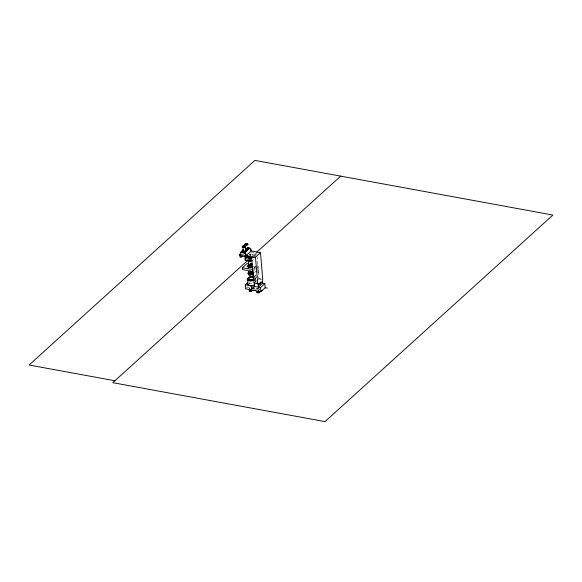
<?xml version="1.0" encoding="UTF-8"?>
<svg xmlns="http://www.w3.org/2000/svg" width="582" height="582" viewBox="0 0 582 582"><rect width="100%" height="100%" fill="white"/><g stroke="black" fill="none" stroke-linecap="round" stroke-linejoin="round"><path stroke-width="0.44" stroke-dasharray="2.91 2.18" d="M251.846 288.963L251.671 286.606M252.152 288.81A1.004 0.458 -4.8 0 1 251.802 288.512L251.824 288.396A1.004 0.458 -4.8 0 1 252.864 287.952A1.004 0.458 -4.8 0 1 253.81 288.316L253.796 288.439A1.004 0.458 -4.8 0 1 253.134 288.832M250.42 255.403A1.746 0.793 -4.8 0 0 250.587 255.192L250.602 254.545A1.746 0.793 -4.8 0 0 249.707 253.919M250.602 254.545L250.769 255.2M253.33 255.302L256.022 252.864M254.13 255.643L256.64 253.366L256.8 254.465M254.21 256.538L256.72 254.305M254.189 267.655L255.447 266.52M253.592 268.52L255.469 266.818M254.007 268.302L256.655 265.952M253.737 270.31L255.622 268.6M254.378 272.711L256.888 270.441M256.124 272.289L258.634 270.012L258.888 281.644M253.636 277.09L256.145 274.82M254.705 276.603L255.956 275.468M255.636 277.941L257.513 276.239M254.043 279.702L255.927 278M245.611 288.847L247.765 286.904L251.664 286.686A1.004 0.458 -4.8 0 0 251.708 286.839M255.651 281.659L257.455 280.022M251.235 288.847L251.511 288.497A1.004 0.458 -4.8 0 0 250.988 288.141M251.504 288.519L259.303 288.083M251.373 252.399L256.64 253.366M257.331 264.81L257.768 264.89L258.284 269.328L257.266 257.179M258.634 270.012L258.19 269.932L258.466 273.191M259.063 278.567L261.267 278.967M258.663 278.931L262.337 279.6M248.943 283.056L252.181 283.652M259.645 289.079L255.403 288.301L257.586 289.632M254.676 287.857L253.221 286.97L253.374 288.759M247.765 286.904L249.947 288.236M257.513 266.891L258.022 273.111M254.53 266.345L254.712 268.557M255.578 278.945L255.876 282.525M255.367 280.684L255.52 282.474M252.915 254.909L253.039 256.4M254.276 288.272L254.312 288.716M253.81 288.316L253.847 288.759A1.004 0.458 -4.8 0 0 252.908 288.396A1.004 0.458 -4.8 0 0 251.861 288.839M252.246 288.075L252.282 288.519M251.664 286.686L251.846 288.919M251.337 288.563L251.373 289.007M249.707 282.481L249.845 284.132M255.142 278.007A4.198 1.913 -4.8 0 1 255.374 279.455M250.929 253.912A4.147 1.892 -4.8 0 1 253.083 255.389M249.322 254.312A1.746 0.793 -4.8 0 1 250.638 254.989M249.351 254.225A1.928 0.88 -4.8 0 1 250.587 255.425M250.551 254.756A1.746 0.793 -4.8 0 1 249.758 255.302M253.396 259.157A4.147 1.892 -4.8 0 1 253.279 259.659M257.819 289.567A1.004 0.458 -4.8 0 1 258.59 289.538M259.121 289.61A1.477 0.677 -4.8 0 1 259.623 289.312M251.395 288.832A1.477 0.677 -4.8 0 1 253.126 288.185A1.477 0.677 -4.8 0 1 254.29 288.89M251.591 288.876A1.477 0.677 -4.8 0 1 251.875 287.952A1.477 0.677 -4.8 0 1 253.868 287.879A1.477 0.677 -4.8 0 1 253.919 288.781"/><path stroke-width="0.87" d="M249.161 273.576A0.742 0.567 47.8 0 0 248.39 274.173A0.742 0.567 47.8 0 0 249.482 274.726A0.742 0.567 47.8 0 0 249.161 273.576L249.212 273.242M259.325 292.229L259.339 292.113A1.004 0.458 -4.8 0 0 259.288 291.997M251.14 289.931A1.004 0.458 -4.8 0 1 251.664 290.287L251.184 290.724A1.004 0.458 -4.8 0 1 249.656 290.44L249.933 290.098M249.722 290.767L249.693 290.891A1.004 0.458 -4.8 0 0 251.22 291.167L251.7 290.731M249.111 273.307L249.918 273.103L250.005 274.115M251.606 272.66L251.329 271.83L250.566 271.896M242.432 256.022L241.174 257.157L240.039 256.953L239.704 254.45L242.294 250.849M260.161 283.987L260.969 282.117L260.169 283.98L259.696 283.274L260.969 282.117M242.861 252.37L243.327 251.155L243.058 247.437M247.961 260.176L112.784 382.687L324.996 421.608L552.9 215.049L254.88 160.392L29.1 365.023L114.909 380.759M256.691 252.261L340.688 176.128M242.323 267.822L252.748 269.444L253.446 277.745L253.003 277.665L252.486 271.445L242.476 269.612L242.323 267.822L247.343 263.275M258.343 287.122L262.642 283.223L262.337 279.6L262.737 279.236L260.503 252.675L255.483 257.222L251.62 257.913L241.079 255.985L239.704 254.45L255.483 257.222L257.717 283.79L254.043 283.114L253.614 274.558L253.17 274.478M247.328 268.738L249.154 267.087L250.58 266.978A1.426 0.647 -4.8 0 0 251.264 266.352L251.213 266.2A1.426 0.647 -4.8 0 0 249.438 265.865L249.096 265.959A1.426 0.647 -4.8 0 0 248.412 266.578L249.154 267.087M250.522 265.85L252.348 264.192L250.682 263.886M267.291 288.141L265.188 287.755L260.896 291.655L245.611 288.847L245.269 284.722L247.721 282.496M254.043 283.114L254.443 282.75L254.669 286.446M257.717 283.79L258.117 283.427L258.423 287.05M258.27 285.238L262.489 281.412M245.269 284.722L260.547 287.53L264.846 283.63L265.188 287.755M248.485 261.049L248.594 260.954A1.528 0.698 -4.8 0 0 249.794 260.932M251.519 272.02L252.486 271.445M257.389 292.426A1.004 0.458 -4.8 0 0 258.895 292.557L259.092 292.462M253.25 290.251L255.593 290.12M244.833 244.345L245.386 244.149M247.925 244.513L247.335 244.258M242.825 246.47L242.272 246.666M245.364 246.833L244.775 246.579M260.329 282.699L260.38 283.325M260.503 252.675L251.198 250.966L246.07 255.622A3.128 2.408 47.6 0 0 244.709 252.726L241.013 252.006M240.744 252.515L244.971 253.286M248.529 258.626L250.238 258.939A4.147 1.892 -4.8 0 1 245.102 258.001M250.427 261.216L250.115 257.448A4.147 1.892 -4.8 0 1 244.978 256.509L245.298 260.278L250.427 261.216A4.147 1.892 -4.8 0 0 252.261 260.583M253.119 273.853L251.62 257.913L246.07 255.622L244.709 252.726L249.831 248.085A3.128 2.408 47.6 0 1 251.191 250.98L249.831 248.085L247.983 247.728M262.642 283.223L264.846 283.63M259.688 283.281L260.118 283.354M256.647 283.158L258.117 283.427M247.27 250.406L245.422 250.049L245.771 249.736A1.964 0.902 -4.2 0 0 248.158 249.416A1.964 0.902 -4.2 0 0 248.354 248.303M247.583 247.292L247.968 247.394A1.964 0.902 -4.2 0 1 248.259 248.565A1.964 0.902 -4.2 0 1 245.75 249.001L245.328 248.892M245.386 249.634L245.808 249.743L245.888 248.834L245.619 245.117A1.593 0.735 -4.2 0 1 245.546 243.843A1.593 0.735 -4.2 0 1 247.968 244.316A1.593 0.735 -4.2 0 1 245.619 245.117M248.732 264.039A1.31 0.597 -4.8 0 0 248.776 264.883L249.045 264.956A1.31 0.597 -4.8 0 0 250.733 264.672A1.31 0.597 -4.8 0 0 250.573 263.901M250.616 264.759A1.04 0.473 -4.8 0 1 250.486 265.341A1.04 0.473 -4.8 0 1 249.234 265.516L249.016 265.457A1.04 0.473 -4.8 0 1 248.82 264.897M249.183 273.336L249.351 273.402A0.742 0.567 47.8 0 1 249.671 274.551A0.742 0.567 47.8 0 1 248.579 273.998A0.742 0.567 47.8 0 1 249.351 273.402M239.704 254.45L241.174 257.157L241.079 255.985M260.547 287.53L260.896 291.655M259.296 291.706L259.332 292.157M258.714 290.323L258.895 292.557M253.992 277.352L253.919 277.578A3.019 1.375 -4.8 0 0 250.129 277.287A3.019 1.375 -4.8 0 0 248.456 279.054L248.776 279.36A3.019 1.375 -4.8 0 0 253.526 279.28M249.227 265.508L248.958 264.781A1.04 0.473 -4.8 0 1 248.761 264.228M251.22 290.702L251.257 291.153M249.511 288.628L249.656 290.418M248.674 279.258L248.558 279.949M247.656 280.218L248.034 284.685M254.552 284.831A4.198 1.913 -4.8 0 1 249.947 285.427A4.198 1.913 -4.8 0 1 247.597 283.74M254.181 280.357A4.198 1.913 -4.8 0 1 247.932 280.415A4.198 1.913 -4.8 0 1 249.525 277.519M252.726 277.207A4.198 1.913 -4.8 0 1 253.708 277.359M254.058 279.738A3.186 1.455 -4.8 0 1 249.314 280.349A3.186 1.455 -4.8 0 1 249.292 278.16M253.978 278.771A3.186 1.455 -4.8 0 1 249.343 279.418A3.186 1.455 -4.8 0 1 249.009 277.294A3.186 1.455 -4.8 0 1 253.701 277.017M253.963 278.625A3.019 1.375 -4.8 0 1 248.747 279.033L248.427 278.727A3.019 1.375 -4.8 0 1 249.751 277.068A3.019 1.375 -4.8 0 1 253.396 277.003M248.703 272.529A1.906 1.462 47.8 0 1 250.318 271.241A1.906 1.462 47.8 0 1 252.057 273.307A1.906 1.462 47.8 0 1 250.442 274.595M248.841 273.314A0.866 0.662 47.8 0 1 250.064 273.162A0.866 0.662 47.8 0 1 249.874 274.406M247.808 260.43A1.528 0.698 -4.8 0 0 248.31 260.882L248.892 264.526A1.528 0.698 -4.8 0 0 250.886 264.17A1.528 0.698 -4.8 0 0 250.653 263.268M249.809 261.034A1.746 0.793 -4.8 0 1 247.59 260.423M245.298 260.278A4.147 1.892 -4.8 0 1 245.24 259.296M248.274 263.639A1.528 0.698 -4.8 0 0 248.609 264.454L249.001 264.432A1.31 0.597 -4.8 0 0 250.689 264.155A1.31 0.597 -4.8 0 0 250.529 263.377M248.325 263.973A1.31 0.597 -4.8 0 0 248.732 264.366L249.169 264.839A1.04 0.473 -4.8 0 0 250.427 264.672A1.04 0.473 -4.8 0 0 250.558 264.083M245.815 250.638A1.964 0.902 -4.2 0 1 244.193 252.108A1.964 0.902 -4.2 0 1 242.418 250.871M247.743 247.546A1.593 0.735 -4.2 0 1 247.801 248.587A1.593 0.735 -4.2 0 1 245.553 248.74M244.193 246.011A1.593 0.735 -4.2 0 1 245.146 247.081A1.593 0.735 -4.2 0 1 242.534 247.263A1.593 0.735 -4.2 0 1 243.363 246.07M244.113 246.157A1.273 0.589 -4.2 0 1 244.877 247.015A1.273 0.589 -4.2 0 1 242.789 247.161A1.273 0.589 -4.2 0 1 243.458 246.208M245.182 249.867A1.593 0.735 -4.2 0 1 245.24 250.907A1.593 0.735 -4.2 0 1 242.992 251.06A1.593 0.735 -4.2 0 1 242.934 250.02M245.437 249.729A1.964 0.902 -4.2 0 1 245.386 251.068A1.964 0.902 -4.2 0 1 242.512 251.097A1.964 0.902 -4.2 0 1 243.065 249.751M250.027 289.014A1.004 0.458 -4.8 0 1 249.816 288.956M257.542 291.517A1.004 0.458 -4.8 0 0 257.309 291.742L257.295 291.866A1.004 0.458 -4.8 0 0 258.241 292.229A1.004 0.458 -4.8 0 0 259.281 291.786L259.303 291.662A1.004 0.458 -4.8 0 0 258.735 291.32M259.339 291.647A1.477 0.677 -4.8 0 1 258.779 292.826A1.477 0.677 -4.8 0 1 256.895 292.157M257.251 291.822A1.477 0.677 -4.8 0 1 257.542 291.691M259.543 291.32A1.477 0.677 -4.8 0 1 259.085 292.28A1.477 0.677 -4.8 0 1 257.055 292.208A1.477 0.677 -4.8 0 1 257.506 291.247M261.951 290.12A1.477 0.677 -4.8 0 1 261.602 290.629M261.311 290.767A1.477 0.677 -4.8 0 1 260.969 290.869M251.715 290.251A1.477 0.677 -4.8 0 1 251.846 291.153A1.477 0.677 -4.8 0 1 249.882 291.429A1.477 0.677 -4.8 0 1 249.402 290.571M251.002 289.683A1.477 0.677 -4.8 0 1 251.955 290.6A1.477 0.677 -4.8 0 1 249.642 290.92A1.477 0.677 -4.8 0 1 249.889 289.836M260.882 282.481L260.685 283.012L260.882 282.481M247.997 265.61L246.986 266.527L252.101 267.465L253.112 266.549L247.997 265.61M249.387 265.792L249.001 265.894A1.615 0.735 -4.8 0 0 248.23 266.592L248.288 266.767A1.615 0.735 -4.8 0 0 250.296 267.145L250.675 267.043A1.615 0.735 -4.8 0 0 251.446 266.345L251.38 266.156A1.615 0.735 -4.8 0 0 249.387 265.792M249.314 273.271L249.118 273.213A0.866 0.662 47.8 0 0 249.089 274.697L249.292 274.755A0.866 0.662 47.8 0 0 249.314 273.271M248.07 273.613A1.906 1.462 47.8 0 0 250.9 275.017A1.906 1.462 47.8 0 0 250.049 272.041A1.906 1.462 47.8 0 0 248.07 273.613M245.771 244.978A1.28 0.589 -4.2 0 0 247.656 244.338A1.28 0.589 -4.2 0 0 245.713 243.96A1.28 0.589 -4.2 0 0 245.771 244.978M245.873 244.564A1.004 0.466 -4.2 0 0 247.365 244.062A1.004 0.466 -4.2 0 0 245.83 243.763A1.004 0.466 -4.2 0 0 245.873 244.564M245.75 244.68A1.28 0.589 -4.2 0 0 247.634 244.04A1.28 0.589 -4.2 0 0 245.691 243.669A1.28 0.589 -4.2 0 0 245.75 244.68M243.312 246.884A1.004 0.466 -4.2 0 0 244.796 246.382A1.004 0.466 -4.2 0 0 243.269 246.084A1.004 0.466 -4.2 0 0 243.312 246.884M243.189 247.001A1.273 0.589 -4.2 0 0 245.066 246.361A1.273 0.589 -4.2 0 0 243.131 245.99A1.273 0.589 -4.2 0 0 243.189 247.001"/></g></svg>
